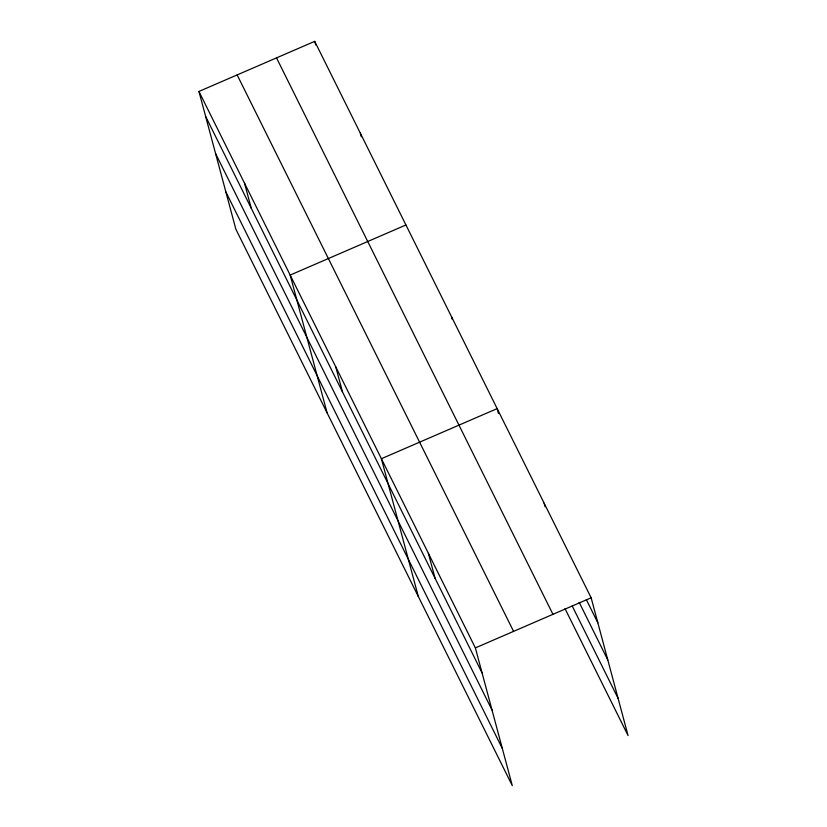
<?xml version="1.0" encoding="UTF-8"?>
<svg xmlns="http://www.w3.org/2000/svg" width="827" height="827" viewBox="0 0 827 827"><rect width="100%" height="100%" fill="white"/><g stroke="black" fill="none" stroke-linecap="round" stroke-linejoin="round"><path stroke-width="1.24" d="M198.945 91.456L475.37 647.903L512.285 785.65L235.86 229.203L198.945 91.456L314.715 41.35L591.14 597.797L628.055 735.544L565.017 608.641M405.933 224.975L290.174 275.081L327.078 412.828M475.37 647.903L591.14 597.797M586.384 599.73L597.838 622.803M579.158 602.325L607.814 660.008M572.232 606.046L618.079 698.339M276.518 57.89L552.943 614.327M237.153 74.926L513.577 631.363M205.654 116.462L482.069 672.909M215.62 153.667L492.044 710.114M225.885 191.998L502.309 748.445M544.145 503.198L545.107 506.775M498.433 413.366L497.161 408.6L381.392 458.716L418.297 596.463M451.552 316.793L452.183 319.17M360.324 133.168L361.285 136.734M314.715 41.35L315.676 44.927M428.376 553.304L435.085 578.311M335.783 366.899L342.481 391.905M244.554 183.274L251.263 208.28"/></g></svg>
